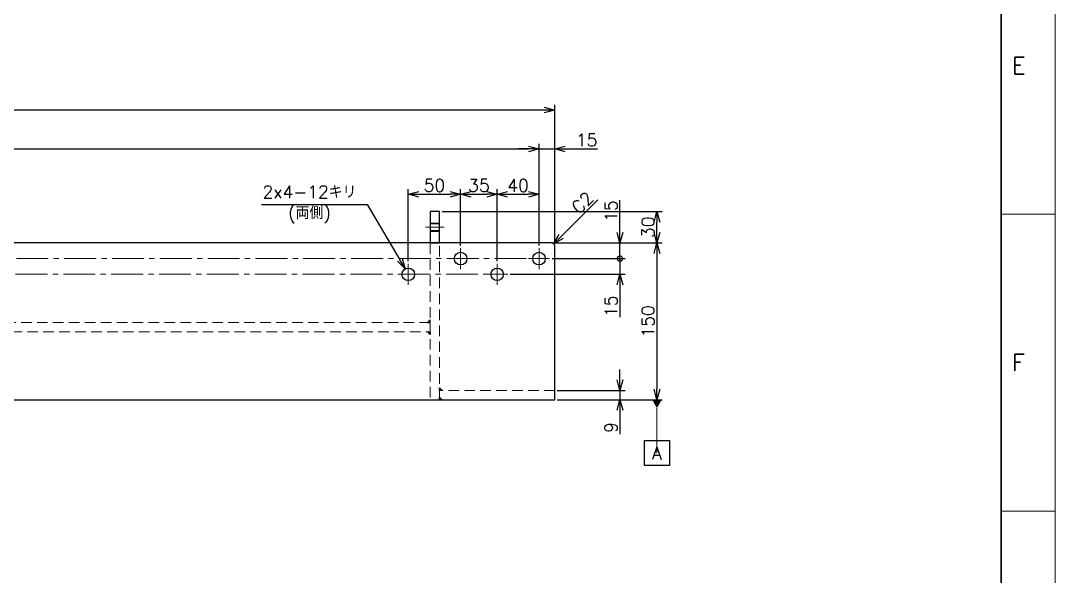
# Model space of a CAD drawing. Header units: millimetres. Extents: x 0 to 3313, y -19 to 2332.
# Drawn here: x 2324 to 3313, y 531 to 1063 of the extents above; entities that cross this region are included whole.
import ezdxf
from ezdxf import colors
from ezdxf.entities.mleader import LeaderData, LeaderLine
from ezdxf.enums import TextEntityAlignment as Align
from ezdxf.math import Vec2, Vec3

# ---------------------------------------------------------------- set-up
doc = ezdxf.new("R2010")
doc.units = ezdxf.units.MM
doc.header["$LTSCALE"] = 1.6
doc.header["$PDMODE"] = 99
doc.header["$PDSIZE"] = 1
doc.linetypes.add('CENTER2', pattern=[28.574999999999996, 19.05, -3.174999999999999, 3.174999999999999, -3.174999999999999])
doc.linetypes.add('HIDDEN', pattern=[9.524999999999999, 6.349999999999999, -3.174999999999999])
for name, color, linetype, lineweight in [('04_HIDDEN', 2, 'HIDDEN', 13), ('05_CENTER', 4, 'CENTER2', 13), ('08_DIM', 3, 'Continuous', 13), ('90_FRAME', 5, 'Continuous', 35)]:
    doc.layers.add(name, color=color, linetype=linetype, lineweight=lineweight)
doc.layers.add('91_BLANK', color=5, linetype='Continuous', lineweight=0, plot=False)
doc.styles.add('KSS_TXT', font='txt.shx', dxfattribs={"bigfont": 'extfont2.shx'})
doc.styles.get("Standard").update_dxf_attribs({"font": 'txt.shx', "bigfont": 'extfont2.shx'})
doc.dimstyles.new('KSS_DIM', dxfattribs={"dimscale": 4, "dimtxt": 3, "dimasz": 2.5, "dimexe": 1.25, "dimexo": 0.625, "dimtad": 1, "dimdsep": 46, "dimtxsty": 'KSS_TXT', "dimblk": 'OPEN30', "dimcen": 0, "dimazin": 2, "dimtfac": 0.75, "dimtmove": 0, "dimatfit": 3, "dimldrblk": 'OPEN30', "dimfxl": 1.25, "dimtolj": 1, "dimarcsym": 0})
doc.dimstyles.new('KSS_DIM$3', dxfattribs={"dimscale": 4, "dimtxt": 3, "dimasz": 2.5, "dimexe": 1.25, "dimexo": 0.625, "dimtad": 1, "dimtih": 1, "dimtoh": 1, "dimdsep": 46, "dimtxsty": 'KSS_TXT', "dimblk": 'OPEN30', "dimcen": 0, "dimazin": 2, "dimtfac": 0.75, "dimtofl": 0, "dimtmove": 0, "dimatfit": 3, "dimldrblk": 'OPEN30', "dimfxl": 1.25, "dimtolj": 1, "dimarcsym": 0})

# ---------------------------------------------------------------- blocks, each defined once
blk = doc.blocks.new('_Open30')
at = {"color": 0, "linetype": 'ByBlock', "lineweight": -2}
for p, q in [((-1, 0.26794919), (0, 0)), ((0, 0), (-1, -0.26794919)), ((0, 0), (-1, 0))]:
    blk.add_line(p, q, dxfattribs=at)
blk = doc.blocks.new('*D164')
at = {"layer": '08_DIM', "color": 0, "lineweight": -2, "transparency": 16777216}
for p, q in [((532.2268300437383, 837.7807186479158), (532.2268300437383, 945.090013780422)), ((542.2268300437385, 940.0900137804219), (2809.226830119842, 940.0900137804219)), ((2819.226830119842, 847.7807186479195), (2819.226830119842, 945.090013780422))]:
    blk.add_line(p, q, dxfattribs=at)
at = {"layer": 'Defpoints', "color": 0, "transparency": 16777216}
for p in [(2819.226830119842, 940.0900137804219), (2819.226830119842, 845.2807186479193), (532.2268300437383, 835.2807186479157)]:
    blk.add_point(p, dxfattribs=at)
at = {"layer": '08_DIM', "color": 0, "lineweight": -2, "transparency": 16777216, "xscale": 10, "yscale": 10, "zscale": 10, "rotation": 180}
blk.add_blockref('_Open30', (532.2268300437383, 940.0900137804219), dxfattribs=at)
at = {"layer": '08_DIM', "color": 0, "lineweight": -2, "transparency": 16777216, "xscale": 10, "yscale": 10, "zscale": 10}
blk.add_blockref('_Open30', (2819.226830119842, 940.0900137804219), dxfattribs=at)
at = {"layer": '08_DIM', "color": 0, "transparency": 16777216, "insert": (1675.72683008179, 948.590013780422), "char_height": 12, "attachment_point": 5, "style": 'KSS_TXT'}
blk.add_mtext('\\A1;2287', dxfattribs=at)
blk = doc.blocks.new('*D165')
at = {"layer": '08_DIM', "color": 0, "lineweight": -2, "transparency": 16777216}
for p, q in [((2694.226830119812, 832.7807186479193), (2694.226830119812, 901.7102527227306)), ((2744.226830119842, 847.7807186479195), (2744.226830119842, 901.7102527227306)), ((2704.226830119813, 896.7102527227307), (2734.226830119842, 896.7102527227307))]:
    blk.add_line(p, q, dxfattribs=at)
at = {"layer": 'Defpoints', "color": 0, "transparency": 16777216}
for p in [(2744.226830119842, 896.7102527227307), (2744.226830119842, 845.2807186479193), (2694.226830119812, 830.2807186479193)]:
    blk.add_point(p, dxfattribs=at)
at = {"layer": '08_DIM', "color": 0, "lineweight": -2, "transparency": 16777216, "xscale": 10, "yscale": 10, "zscale": 10, "rotation": 180}
blk.add_blockref('_Open30', (2694.226830119812, 896.7102527227307), dxfattribs=at)
at = {"layer": '08_DIM', "color": 0, "lineweight": -2, "transparency": 16777216, "xscale": 10, "yscale": 10, "zscale": 10}
blk.add_blockref('_Open30', (2744.226830119842, 896.7102527227307), dxfattribs=at)
at = {"layer": '08_DIM', "color": 0, "transparency": 16777216, "insert": (2719.226830119827, 905.218586056064), "char_height": 12, "attachment_point": 5, "style": 'KSS_TXT'}
blk.add_mtext('\\A1;50', dxfattribs=at)
blk = doc.blocks.new('*D166')
at = {"layer": '08_DIM', "color": 0, "lineweight": -2, "transparency": 16777216}
for p, q in [((2744.226830119842, 847.7807186479195), (2744.226830119842, 901.7102527227306)), ((2779.226830119842, 832.7807186479193), (2779.226830119842, 901.7102527227306)), ((2754.226830119842, 896.7102527227307), (2769.226830119841, 896.7102527227307))]:
    blk.add_line(p, q, dxfattribs=at)
at = {"layer": 'Defpoints', "color": 0, "transparency": 16777216}
for p in [(2779.226830119842, 896.7102527227307), (2744.226830119842, 845.2807186479193), (2779.226830119842, 830.2807186479193)]:
    blk.add_point(p, dxfattribs=at)
at = {"layer": '08_DIM', "color": 0, "lineweight": -2, "transparency": 16777216, "xscale": 10, "yscale": 10, "zscale": 10, "rotation": 180}
blk.add_blockref('_Open30', (2744.226830119842, 896.7102527227307), dxfattribs=at)
at = {"layer": '08_DIM', "color": 0, "lineweight": -2, "transparency": 16777216, "xscale": 10, "yscale": 10, "zscale": 10}
blk.add_blockref('_Open30', (2779.226830119842, 896.7102527227307), dxfattribs=at)
at = {"layer": '08_DIM', "color": 0, "transparency": 16777216, "insert": (2761.726830119842, 905.218586056064), "char_height": 12, "attachment_point": 5, "style": 'KSS_TXT'}
blk.add_mtext('\\A1;35', dxfattribs=at)
blk = doc.blocks.new('*D167')
at = {"layer": '08_DIM', "color": 0, "lineweight": -2, "transparency": 16777216}
for p, q in [((2779.226830119842, 832.7807186479193), (2779.226830119842, 901.7102527227306)), ((2819.226830119842, 847.7807186479195), (2819.226830119842, 901.7102527227306)), ((2789.226830119841, 896.7102527227307), (2809.226830119842, 896.7102527227307))]:
    blk.add_line(p, q, dxfattribs=at)
at = {"layer": 'Defpoints', "color": 0, "transparency": 16777216}
for p in [(2819.226830119842, 896.7102527227307), (2819.226830119842, 845.2807186479193), (2779.226830119842, 830.2807186479193)]:
    blk.add_point(p, dxfattribs=at)
at = {"layer": '08_DIM', "color": 0, "lineweight": -2, "transparency": 16777216, "xscale": 10, "yscale": 10, "zscale": 10, "rotation": 180}
blk.add_blockref('_Open30', (2779.226830119842, 896.7102527227307), dxfattribs=at)
at = {"layer": '08_DIM', "color": 0, "lineweight": -2, "transparency": 16777216, "xscale": 10, "yscale": 10, "zscale": 10}
blk.add_blockref('_Open30', (2819.226830119842, 896.7102527227307), dxfattribs=at)
at = {"layer": '08_DIM', "color": 0, "transparency": 16777216, "insert": (2799.226830119842, 905.2102527227306), "char_height": 12, "attachment_point": 5, "style": 'KSS_TXT'}
blk.add_mtext('\\A1;40', dxfattribs=at)
blk = doc.blocks.new('*D168')
at = {"layer": '08_DIM', "color": 0, "lineweight": -2, "transparency": 16777216}
for p, q in [((2809.226830119842, 940.0900137804219), (2799.226830119842, 940.0900137804219)), ((2819.226830119842, 847.7807186479195), (2819.226830119842, 945.090013780422)), ((2819.226830119842, 940.0900137804219), (2834.226830119896, 940.0900137804219)), ((2834.226830119896, 850.7224786307679), (2834.226830119896, 945.090013780422)), ((2844.226830119896, 940.0900137804219), (2875.226830119896, 940.0900137804219))]:
    blk.add_line(p, q, dxfattribs=at)
at = {"layer": 'Defpoints', "color": 0, "transparency": 16777216}
for p in [(2834.226830119896, 940.0900137804219), (2819.226830119842, 845.2807186479193), (2834.226830119896, 848.2224786307678)]:
    blk.add_point(p, dxfattribs=at)
at = {"layer": '08_DIM', "color": 0, "lineweight": -2, "transparency": 16777216, "xscale": 10, "yscale": 10, "zscale": 10}
blk.add_blockref('_Open30', (2819.226830119842, 940.0900137804219), dxfattribs=at)
at = {"layer": '08_DIM', "color": 0, "lineweight": -2, "transparency": 16777216, "xscale": 10, "yscale": 10, "zscale": 10, "rotation": 180}
blk.add_blockref('_Open30', (2834.226830119896, 940.0900137804219), dxfattribs=at)
at = {"layer": '08_DIM', "color": 0, "transparency": 16777216, "insert": (2864.726830119896, 948.5983471137553), "char_height": 12, "attachment_point": 5, "style": 'KSS_TXT'}
blk.add_mtext('\\A1;15', dxfattribs=at)
blk = doc.blocks.new('_DotSmall')
at = {"color": 0, "linetype": 'ByBlock', "const_width": 0.5}
blk.add_lwpolyline([(-0.0625, 0, 1), (0.0625, 0, 1)], format="xyb", close=True, dxfattribs=at)
blk = doc.blocks.new('*D209')
at = {"layer": '08_DIM', "color": 0, "lineweight": -2, "transparency": 16777216}
for p, q in [((2896.54857546146, 860.2224786307679), (2896.54857546146, 891.2224786307678)), ((2834.726830119896, 850.2224786307678), (2901.54857546146, 850.2224786307678)), ((2896.54857546146, 835.2224786307642), (2896.54857546146, 850.2224786307678)), ((2831.785070136997, 835.2224786307642), (2901.54857546146, 835.2224786307642)), ((2896.54857546146, 835.2224786307642), (2896.54857546146, 825.2224786307643))]:
    blk.add_line(p, q, dxfattribs=at)
at = {"layer": 'Defpoints', "color": 0, "transparency": 16777216}
for p in [(2832.226830119896, 850.2224786307678), (2896.54857546146, 850.2224786307678), (2829.285070136997, 835.2224786307642)]:
    blk.add_point(p, dxfattribs=at)
at = {"layer": '08_DIM', "color": 0, "lineweight": -2, "transparency": 16777216, "xscale": 10, "yscale": 10, "zscale": 10}
for name, p, rotation in [('_Open30', (2896.54857546146, 850.2224786307678), 270), ('_DotSmall', (2896.54857546146, 835.2224786307642), 90)]:
    blk.add_blockref(name, p, dxfattribs=dict(at, rotation=rotation))
at = {"layer": '08_DIM', "color": 0, "transparency": 16777216, "insert": (2888.040242128127, 880.722478630768), "char_height": 12, "attachment_point": 5, "rotation": 90, "style": 'KSS_TXT'}
blk.add_mtext('\\A1;15', dxfattribs=at)
blk = doc.blocks.new('*D210')
at = {"layer": '08_DIM', "color": 0, "lineweight": -2, "transparency": 16777216}
for p, q in [((2896.54857546146, 835.2224786307642), (2896.54857546146, 845.2224786307642)), ((2831.785070136997, 835.2224786307642), (2901.54857546146, 835.2224786307642)), ((2896.54857546146, 835.2224786307642), (2896.54857546146, 820.2224786307642)), ((2791.785070136997, 820.2224786307642), (2901.54857546146, 820.2224786307642)), ((2896.54857546146, 810.2224786307642), (2896.54857546146, 779.2224786307643))]:
    blk.add_line(p, q, dxfattribs=at)
at = {"layer": 'Defpoints', "color": 0, "transparency": 16777216}
for p in [(2829.285070136997, 835.2224786307642), (2789.285070136997, 820.2224786307642), (2896.54857546146, 820.2224786307642)]:
    blk.add_point(p, dxfattribs=at)
at = {"layer": '08_DIM', "color": 0, "lineweight": -2, "transparency": 16777216, "xscale": 10, "yscale": 10, "zscale": 10}
for name, p, rotation in [('_DotSmall', (2896.54857546146, 835.2224786307642), 270), ('_Open30', (2896.54857546146, 820.2224786307642), 90)]:
    blk.add_blockref(name, p, dxfattribs=dict(at, rotation=rotation))
at = {"layer": '08_DIM', "color": 0, "transparency": 16777216, "insert": (2888.040242128127, 789.7224786307642), "char_height": 12, "attachment_point": 5, "rotation": 90, "style": 'KSS_TXT'}
blk.add_mtext('\\A1;15', dxfattribs=at)
blk = doc.blocks.new('*D211')
at = {"layer": '08_DIM', "color": 0, "lineweight": -2, "transparency": 16777216}
for p, q in [((2726.726830119853, 880.2224786307715), (2936.916410589636, 880.2224786307715)), ((2931.916410589636, 860.2224786307679), (2931.916410589636, 870.2224786307715)), ((2834.726830119896, 850.2224786307678), (2936.916410589636, 850.2224786307678))]:
    blk.add_line(p, q, dxfattribs=at)
at = {"layer": 'Defpoints', "color": 0, "transparency": 16777216}
for p in [(2724.226830119853, 880.2224786307715), (2931.916410589636, 880.2224786307715), (2832.226830119896, 850.2224786307678)]:
    blk.add_point(p, dxfattribs=at)
at = {"layer": '08_DIM', "color": 0, "lineweight": -2, "transparency": 16777216, "xscale": 10, "yscale": 10, "zscale": 10}
for p, rotation in [((2931.916410589636, 880.2224786307715), 90), ((2931.916410589636, 850.2224786307678), 270)]:
    blk.add_blockref('_Open30', p, dxfattribs=dict(at, rotation=rotation))
at = {"layer": '08_DIM', "color": 0, "transparency": 16777216, "insert": (2923.416410589636, 865.2224786307696), "char_height": 12, "attachment_point": 5, "rotation": 90, "style": 'KSS_TXT'}
blk.add_mtext('\\A1;30', dxfattribs=at)
blk = doc.blocks.new('*D212')
at = {"layer": '08_DIM', "color": 0, "lineweight": -2, "transparency": 16777216}
for p, q in [((2834.726830119896, 850.2224786307678), (2936.916410589636, 850.2224786307678)), ((2931.916410589636, 840.2224786307678), (2931.916410589636, 710.2224786307606)), ((2836.726830119896, 700.2224786307606), (2936.916410589636, 700.2224786307606))]:
    blk.add_line(p, q, dxfattribs=at)
at = {"layer": 'Defpoints', "color": 0, "transparency": 16777216}
for p in [(2832.226830119896, 850.2224786307678), (2834.226830119896, 700.2224786307606), (2931.916410589636, 700.2224786307606)]:
    blk.add_point(p, dxfattribs=at)
at = {"layer": '08_DIM', "color": 0, "lineweight": -2, "transparency": 16777216, "xscale": 10, "yscale": 10, "zscale": 10}
for p, rotation in [((2931.916410589636, 850.2224786307678), 90), ((2931.916410589636, 700.2224786307606), 270)]:
    blk.add_blockref('_Open30', p, dxfattribs=dict(at, rotation=rotation))
at = {"layer": '08_DIM', "color": 0, "transparency": 16777216, "insert": (2923.408077256303, 775.2224786307643), "char_height": 12, "attachment_point": 5, "rotation": 90, "style": 'KSS_TXT'}
blk.add_mtext('\\A1;150', dxfattribs=at)
blk = doc.blocks.new('*D213')
at = {"layer": '08_DIM', "color": 0, "lineweight": -2, "transparency": 16777216}
for p, q in [((2896.54857546146, 719.2224786308334), (2896.54857546146, 729.2224786308334)), ((2836.726830119896, 709.2224786308333), (2901.54857546146, 709.2224786308333)), ((2896.54857546146, 709.2224786308333), (2896.54857546146, 700.2224786308334)), ((2836.726830119896, 700.2224786308334), (2901.54857546146, 700.2224786308334)), ((2896.54857546146, 690.2224786308334), (2896.54857546146, 667.2224786308333))]:
    blk.add_line(p, q, dxfattribs=at)
at = {"layer": 'Defpoints', "color": 0, "transparency": 16777216}
for p in [(2834.226830119896, 709.2224786308333), (2834.226830119896, 700.2224786308334), (2896.54857546146, 700.2224786308334)]:
    blk.add_point(p, dxfattribs=at)
at = {"layer": '08_DIM', "color": 0, "lineweight": -2, "transparency": 16777216, "xscale": 10, "yscale": 10, "zscale": 10}
for p, rotation in [((2896.54857546146, 709.2224786308333), 270), ((2896.54857546146, 700.2224786308334), 90)]:
    blk.add_blockref('_Open30', p, dxfattribs=dict(at, rotation=rotation))
at = {"layer": '08_DIM', "color": 0, "transparency": 16777216, "insert": (2888.04857546146, 673.7224786308334), "char_height": 12, "attachment_point": 5, "rotation": 90, "style": 'KSS_TXT'}
blk.add_mtext('\\A1;9', dxfattribs=at)
blk = doc.blocks.new('*D224')
at = {"layer": '08_DIM', "color": 0, "lineweight": -2, "transparency": 16777216}
for p, q in [((2553.943846657616, 886.9682177099958), (2655.043846657617, 886.9682177099958)), ((2655.043846657617, 886.9682177099958), (2686.126677504178, 834.0205773259988))]:
    blk.add_line(p, q, dxfattribs=at)
at = {"layer": 'Defpoints', "color": 0, "transparency": 16777216}
for p in [(2691.18927288895, 825.3967656414774), (2697.264387350676, 815.0481916200515)]:
    blk.add_point(p, dxfattribs=at)
at = {"layer": '08_DIM', "color": 0, "lineweight": -2, "transparency": 16777216, "xscale": 10, "yscale": 10, "zscale": 10, "rotation": 300.4149990797875}
blk.add_blockref('_Open30', (2691.18927288895, 825.3967656414774), dxfattribs=at)
at = {"layer": '08_DIM', "color": 0, "transparency": 16777216, "insert": (2599.743846657617, 886.9682177099958), "char_height": 12, "attachment_point": 5, "style": 'KSS_TXT'}
blk.add_mtext('\\A1;2x4-12キリ\\P(両側)', dxfattribs=at)
blk = doc.blocks.new('*D226')
at = {"layer": '08_DIM', "color": 0, "lineweight": -2, "transparency": 16777216}
blk.add_line((2840.297897931761, 856.2935464426331), (2875.574471462563, 891.5701199734345), dxfattribs=at)
at = {"layer": 'Defpoints', "color": 0, "transparency": 16777216}
for p in [(2900.244443275567, 916.2400917864385), (2900.244443275567, 916.2400917864383), (2833.226830119896, 849.2224786307678)]:
    blk.add_point(p, dxfattribs=at)
at = {"layer": '08_DIM', "color": 0, "lineweight": -2, "transparency": 16777216, "xscale": 10, "yscale": 10, "zscale": 10, "rotation": 224.9999999999999}
blk.add_blockref('_Open30', (2833.226830119896, 849.2224786307678), dxfattribs=at)
at = {"layer": '08_DIM', "color": 0, "transparency": 16777216, "insert": (2860.725229057646, 888.7416928486887), "char_height": 12, "attachment_point": 5, "rotation": 44.99999999999985, "style": 'KSS_TXT'}
blk.add_mtext('\\A1;C2', dxfattribs=at)
blk = doc.blocks.new('*D242')
at = {"layer": '08_DIM', "color": 0, "lineweight": -2, "transparency": 16777216}
for p, q in [((469.2242761675239, 790.7224786307606), (469.2242761675239, 982.2636507623174)), ((2834.226830119896, 850.7224786307679), (2834.226830119896, 982.2636507623174)), ((2824.226830119896, 977.2636507623174), (479.2242761675239, 977.2636507623174))]:
    blk.add_line(p, q, dxfattribs=at)
at = {"layer": 'Defpoints', "color": 0, "transparency": 16777216}
for p in [(469.2242761675239, 977.2636507623174), (2834.226830119896, 848.2224786307678), (469.2242761675239, 788.2224786307606)]:
    blk.add_point(p, dxfattribs=at)
at = {"layer": '08_DIM', "color": 0, "lineweight": -2, "transparency": 16777216, "xscale": 10, "yscale": 10, "zscale": 10, "rotation": 180}
blk.add_blockref('_Open30', (469.2242761675239, 977.2636507623174), dxfattribs=at)
at = {"layer": '08_DIM', "color": 0, "lineweight": -2, "transparency": 16777216, "xscale": 10, "yscale": 10, "zscale": 10}
blk.add_blockref('_Open30', (2834.226830119896, 977.2636507623174), dxfattribs=at)
at = {"layer": '08_DIM', "color": 0, "transparency": 16777216, "insert": (1651.72555314371, 985.7719840956507), "char_height": 12, "attachment_point": 5, "style": 'KSS_TXT'}
blk.add_mtext('\\A1;2365', dxfattribs=at)
blk = doc.blocks.new('AM_DATUM')
at = {"transparency": 16777216}
blk.add_lwpolyline([(3, -3), (-3, -3), (-3, 3), (3, 3)], close=True, dxfattribs=at)
blk.add_attdef('DATUM', text='', height=3, dxfattribs=at).set_placement((0, 0), align=Align.MIDDLE)
blk = doc.blocks.new('_DatumFilled')
at = {"color": 0, "linetype": 'ByBlock'}
blk.add_solid([(0, 0.57735027), (-1, 0), (0, -0.57735027)], dxfattribs=at)

msp = doc.modelspace()

# ---------------------------------------------------------------- linework, layer by layer
at = {"color": 0}
msp.add_lwpolyline([(2724.226830119853, 850.2224786307715), (2724.226830119853, 880.2224786307715), (2715.226830119853, 880.2224786307715), (2715.226830119853, 850.2224786307715)], close=True, dxfattribs=at)
msp.add_lwpolyline([(650.2268300397475, 850.2224786307605), (511.2242761675239, 850.2224786307605), (509.2242761675239, 848.2224786307606), (509.2242761675238, 800.2224786307605, -0.4142135623730951), (499.2242761675239, 790.2224786307606), (471.224276167524, 790.2224786307606), (469.2242761675239, 788.2224786307606), (469.2242761675239, 700.2224786307679), (2834.226830119896, 700.2224786307606), (2834.226830119896, 805.2224786307643)], format="xyb")
msp.add_lwpolyline([(2624.226830042866, 850.2224786307678), (650.2268300397475, 850.2224786307605)])
msp.add_lwpolyline([(2834.226830119896, 805.2224786307643), (2834.226830119896, 848.2224786307678), (2832.226830119896, 850.2224786307678), (2624.226830042866, 850.2224786307678)], dxfattribs=at)
at = {"color": 3}
for points in [[(2715.226830119853, 774.2224786307679), (2715.226830119853, 776.7224786307679), (2715.226830119853, 776.7224786307679), (2712.726830119852, 774.2224786307679)], [(2715.226830119853, 765.2224786307751), (2715.226830119853, 762.7224786307752), (2715.226830119853, 762.7224786307752), (2712.726830119852, 765.2224786307751)], [(2724.226830116913, 709.2224786308406), (2724.226830116913, 711.7224786308407), (2724.226830116913, 711.7224786308407), (2726.726830116913, 709.2224786308406)], [(2724.226830116913, 700.2224786308406), (2724.226830116913, 702.7224786308407), (2724.226830116913, 702.7224786308407), (2726.726830116913, 700.2224786308406)]]:
    msp.add_lwpolyline(points, close=True, dxfattribs=at)
at = {"color": 0}
for centre in [(2744.226830119842, 835.2224786307642), (2819.226830119842, 835.2224786307642), (2694.226830119812, 820.2224786307642), (2779.226830119842, 820.2224786307642)]:
    msp.add_circle(centre, 6, dxfattribs=at)
at = {"layer": '04_HIDDEN'}
for p, q in [((2715.226830119853, 869.2224786307569), (2724.226830118346, 869.2224786307569)), ((2715.226830119853, 868.4724786307787), (2724.226830118346, 868.4724786307787)), ((2715.226830119853, 861.9724786307788), (2724.226830118346, 861.9724786307788)), ((2715.226830119853, 861.2224786307715), (2724.226830118346, 861.2224786307715))]:
    msp.add_line(p, q, dxfattribs=at)
for points in [[(2715.226830119853, 880.2224786307715), (2715.226830119853, 700.2224786307679), (2724.226830119853, 700.2224786307679), (2724.226830119853, 880.2224786307715)], [(562.2268301197468, 774.2224786307643), (562.2268301197468, 765.2224786307642), (2715.226830119853, 765.2224786307715), (2715.226830119853, 774.2224786307715)], [(2834.226830119896, 709.2224786308333), (2724.226830116913, 709.2224786308406), (2724.226830116913, 700.2224786308406), (2834.226830119896, 700.2224786308334)]]:
    msp.add_lwpolyline(points, close=True, dxfattribs=at)
at = {"layer": '05_CENTER'}
for p, q in [((2728.514787449257, 865.2224786307715), (2710.638794166243, 865.2224786307678)), ((2744.226830119842, 845.2807186479193), (2744.226830119842, 825.164238613609)), ((2819.226830119842, 845.2807186479193), (2819.226830119842, 825.164238613609)), ((582.2268300437457, 835.2224786307607), (2819.226830119842, 835.2224786307607)), ((2734.168590102745, 835.2224786307642), (2754.285070136997, 835.2224786307642)), ((2809.168590102745, 835.2224786307642), (2829.285070136997, 835.2224786307642)), ((2694.226830119812, 830.2807186479193), (2694.226830119812, 810.164238613609)), ((2779.226830119842, 830.2807186479193), (2779.226830119842, 810.164238613609)), ((627.2268300437676, 820.2224786307606), (2779.226830119871, 820.2224786307642)), ((2684.168590102716, 820.2224786307642), (2704.285070136968, 820.2224786307642)), ((2769.168590102744, 820.2224786307642), (2789.285070136997, 820.2224786307642))]:
    msp.add_line(p, q, dxfattribs=at)
at = {"layer": '90_FRAME', "color": 4, "lineweight": 13}
for p, q in [((3312.803439193518, 877.7348223930647), (3260.955724908015, 877.7348223930647)), ((3312.803439193518, 593.7459468942131), (3260.955724908015, 593.7459468942131))]:
    msp.add_line(p, q, dxfattribs=at)
at = {"layer": '90_FRAME'}
msp.add_lwpolyline([(155.3836106315843, 51.61591018200809), (3260.955724908015, 51.61591018200806), (3260.955724908015, 2271.831485601825), (155.3836106315843, 2271.831485601825)], close=True, dxfattribs=at)
at = {"layer": '91_BLANK'}
msp.add_lwpolyline([(-8.093381894e-07, -1.126752522e-07), (3312.803439188015, -1.126752522e-07), (3312.803439188015, 2331.679199898026), (-8.093381894e-07, 2331.679199898026)], close=True, dxfattribs=at)

# ---------------------------------------------------------------- texts
at = {"layer": '90_FRAME', "color": 0, "lineweight": 13, "style": 'KSS_TXT'}
for s, p in [('E', (3271.262776154247, 1019.72926014249)), ('F', (3271.262776154247, 735.740384643639))]:
    msp.add_text(s, height=16, dxfattribs=at).set_placement(p, align=Align.MIDDLE_LEFT)

# ---------------------------------------------------------------- dimensions: what is measured, and where the dimension line sits
at = {"layer": '08_DIM'}
for base, p1, p2, picture, middle in [((469.2242761675239, 977.2636507623174), (2834.226830119896, 848.2224786307678), (469.2242761675239, 788.2224786307606), '*D242', (1651.72555314371, 985.7719840956507)), ((2819.226830119842, 940.0900137804219), (532.2268300437383, 835.2807186479157), (2819.226830119842, 845.2807186479193), '*D164', (1675.72683008179, 948.590013780422)), ((2834.226830119896, 940.0900137804219), (2819.226830119842, 845.2807186479193), (2834.226830119896, 848.2224786307678), '*D168', (2864.726830119896, 948.5983471137553)), ((2744.226830119842, 896.7102527227307), (2694.226830119812, 830.2807186479193), (2744.226830119842, 845.2807186479193), '*D165', (2719.226830119827, 905.218586056064)), ((2779.226830119842, 896.7102527227307), (2744.226830119842, 845.2807186479193), (2779.226830119842, 830.2807186479193), '*D166', (2761.726830119842, 905.218586056064)), ((2819.226830119842, 896.7102527227307), (2779.226830119842, 830.2807186479193), (2819.226830119842, 845.2807186479193), '*D167', (2799.226830119842, 905.2102527227306))]:
    dim = msp.add_linear_dim(base=base, p1=p1, p2=p2, dimstyle='KSS_DIM', dxfattribs=at)
    dim.commit()
    dim.dimension.update_dxf_attribs({"geometry": picture, "text_midpoint": middle})
dim = msp.add_aligned_dim(p1=(2833.226830119896, 849.2224786307678), p2=(2900.244443275567, 916.2400917864385), distance=-1.6313424626018272e-13, text='C2', dimstyle='KSS_DIM', override={"dimtxsty": 'KSS_TXT', "dimse1": 1, "dimse2": 1, "dimsd2": 1, "dimtfill": 0, "dimtfillclr": 0}, dxfattribs=at)
dim.commit()
dim.dimension.update_dxf_attribs({"geometry": '*D226', "text_midpoint": (2860.725229057646, 888.7416928486887)})
dim = msp.add_diameter_dim_2p(p1=(2697.264387350676, 815.0481916200515), p2=(2691.18927288895, 825.3967656414774), text='2x4-<>', dimstyle='KSS_DIM$3', override={"dimpost": '<>キリ\\X(両側)', "dimtix": 1}, dxfattribs=at)
dim.commit()
dim.dimension.update_dxf_attribs({"geometry": '*D224', "text_midpoint": (2599.743846657617, 886.9682177099958), "dimtype": 163})
for base, p2, picture, middle in [((2896.54857546146, 850.2224786307678), (2832.226830119896, 850.2224786307678), '*D209', (2888.040242128127, 880.722478630768)), ((2896.54857546146, 820.2224786307642), (2789.285070136997, 820.2224786307642), '*D210', (2888.040242128127, 789.7224786307642))]:
    dim = msp.add_linear_dim(base=base, p1=(2829.285070136997, 835.2224786307642), p2=p2, angle=90, dimstyle='KSS_DIM', override={"dimblk1": 'DotSmall', "dimblk2": 'Open30', "dimsah": 1}, dxfattribs=at)
    dim.commit()
    dim.dimension.update_dxf_attribs({"geometry": picture, "text_midpoint": middle})
for base, p1, p2, picture, middle in [((2931.916410589636, 880.2224786307715), (2832.226830119896, 850.2224786307678), (2724.226830119853, 880.2224786307715), '*D211', (2923.416410589636, 865.2224786307696)), ((2931.916410589636, 700.2224786307606), (2832.226830119896, 850.2224786307678), (2834.226830119896, 700.2224786307606), '*D212', (2923.408077256303, 775.2224786307643)), ((2896.54857546146, 700.2224786308334), (2834.226830119896, 709.2224786308333), (2834.226830119896, 700.2224786308334), '*D213', (2888.04857546146, 673.7224786308334))]:
    dim = msp.add_linear_dim(base=base, p1=p1, p2=p2, angle=90, dimstyle='KSS_DIM', dxfattribs=at)
    dim.commit()
    dim.dimension.update_dxf_attribs({"geometry": picture, "text_midpoint": middle})

# ---------------------------------------------------------------- leaders
ml = msp.add_multileader_block('Standard', dxfattribs=at)
ml.set_content('AM_DATUM', color=256, scale=4)
ml.set_attribute('DATUM', 'A', width=0)
ml.set_leader_properties(color=256, linetype='ByLayer', lineweight=-1)
ml.set_arrow_properties(name='DATUMFILLED')
ml.build(insert=Vec2(0, 0))
ml.multileader.update_dxf_attribs({"has_dogleg": 0, "text_right_attachment_type": 6, "dogleg_length": 0, "arrow_head_size": 8, "scale": 4, "block_connection_type": 1})
ctx = ml.context
ctx.base_point, ctx.scale, ctx.char_height, ctx.arrow_head_size, ctx.landing_gap_size, ctx.plane_origin = Vec3(2931.981146462201, 649.2346893451431), 4, 16, 8, 8, Vec3(2931.981146462201, 700.2224786307605)
ctx.right_attachment, ctx.attachment_type = 6, 1
notes = []
notes.append((ctx, [(0, (1, 1, 0), (2931.981146462201, 649.2346893451431), (1, 0), 0, [(0, [(2931.981146462201, 700.2224786307605)], 0, [])])]))
ctx.block.insert = Vec3(2931.981146462201, 649.2346893451431)
for ctx, leaders in notes:
    for number, flags, end, landing, length, lines in leaders:
        leader = LeaderData()
        leader.index, (leader.has_last_leader_line, leader.has_dogleg_vector, leader.attachment_direction) = number, flags
        leader.last_leader_point, leader.dogleg_vector, leader.dogleg_length = Vec3(end), Vec3(landing), length
        for number, points, colour, breaks in lines:
            line = LeaderLine()
            line.index, line.vertices, line.color, line.breaks = number, Vec3.list(points), colors.encode_raw_color(colour), breaks
            leader.lines.append(line)
        ctx.leaders.append(leader)

doc.saveas('drawing.dxf')
